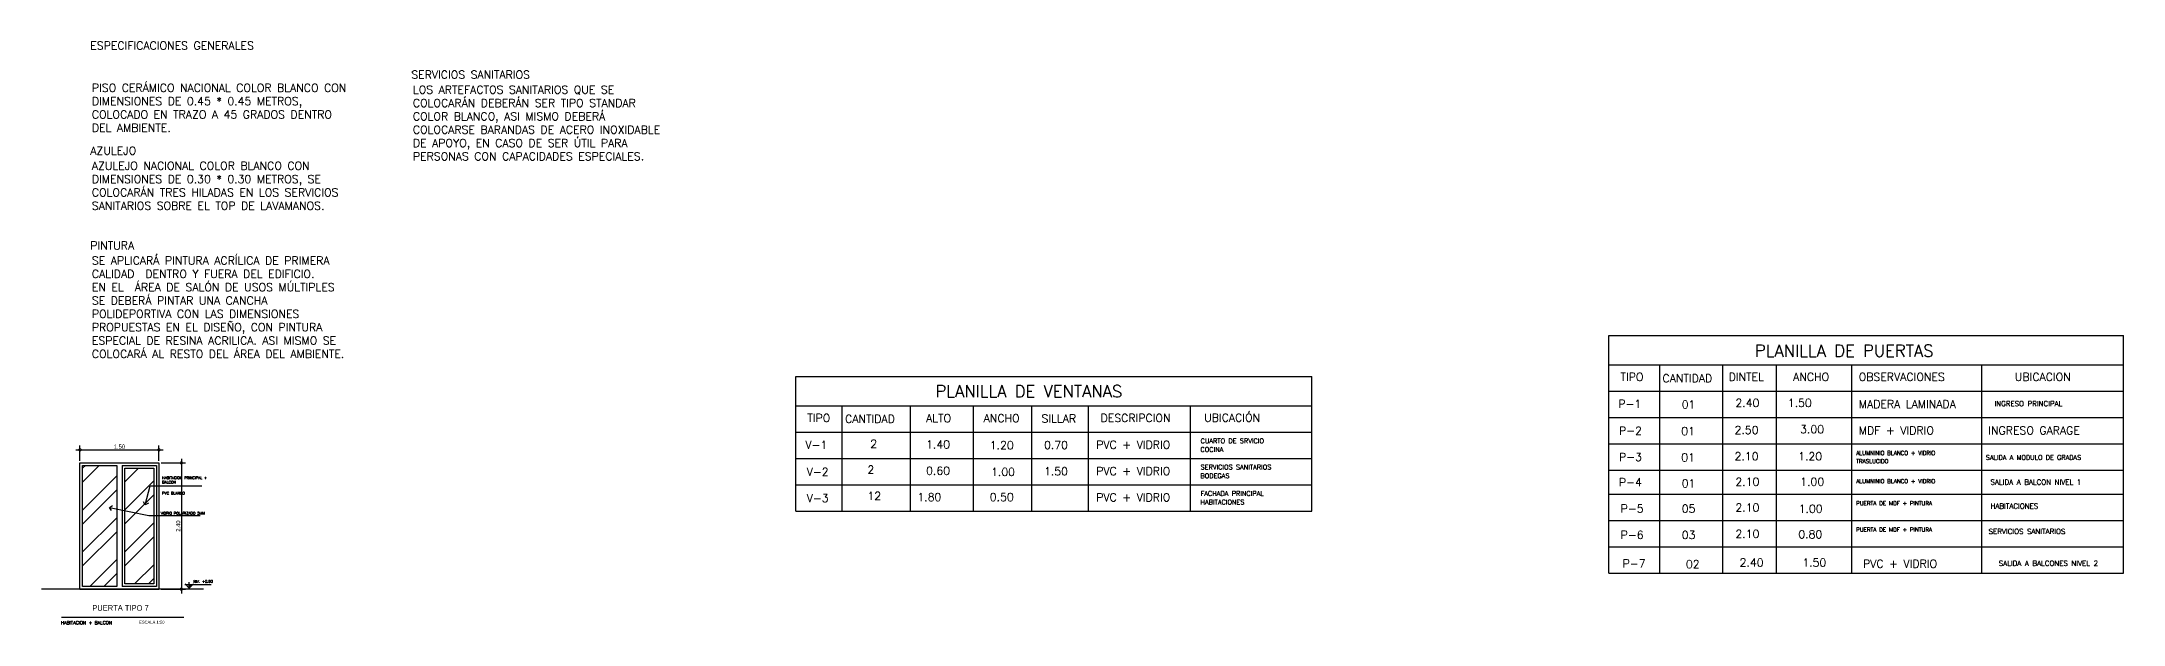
# Model space of a CAD drawing. Header units: inches. Extents: x -9 to 337, y -247 to 209.
# Drawn here: x 118.48 to 158.02, y -23.91 to -12.83 of the extents above; entities that cross this region are included whole.
import ezdxf

# ---------------------------------------------------------------- set-up
doc = ezdxf.new("R2010")
doc.units = ezdxf.units.IN
doc.header["$MEASUREMENT"] = 0
doc.header["$PDMODE"] = 34
doc.linetypes.add('DASHED2', pattern=[0.375, 0.25, -0.125])
for name, color, linetype in [('A_COTAS', 1, 'Continuous'), ('ACABAD_LOCALS', 1, 'Continuous'), ('CAJETIN', 5, 'DASHED2'), ('CVL_CUADCON_TIT', 1, 'Continuous'), ('PUERTA', 1, 'Continuous'), ('SYMB', 1, 'Continuous'), ('Textos', 2, 'Continuous'), ('TEXTS', 1, 'Continuous'), ('ventanas', 1, 'Continuous')]:
    doc.layers.add(name, color=color, linetype=linetype)
doc.styles.add('ARIAL', font='arial.ttf', dxfattribs={"height": 0.14})
doc.styles.add('ML', font='ARIALN.TTF')
doc.styles.add('NT_25', font='romans.shx', dxfattribs={"height": 0.0509})
doc.styles.add('NT_75', font='romans.shx', dxfattribs={"height": 0.152})
doc.dimstyles.new('DD_20 G', dxfattribs={"dimtxt": 0.08, "dimasz": 0.1, "dimexe": 0.08, "dimexo": 0.04, "dimgap": 0.02, "dimtad": 1, "dimzin": 0, "dimdsep": 46, "dimtxsty": 'ML', "dimblk": 'DOTSMALL', "dimcen": 0.09, "dimdle": 0.08, "dimclrd": 1, "dimclre": 1, "dimclrt": 2, "dimadec": 0, "dimazin": 0, "dimtfac": 1, "dimtofl": 0, "dimtmove": 2, "dimatfit": 3, "dimldrblk": 'OPEN90', "dimfxl": 1, "dimtolj": 1, "dimtzin": 0, "dimarcsym": 0})

# ---------------------------------------------------------------- blocks, each defined once
blk = doc.blocks.new('_DotSmall')
at = {"color": 0, "linetype": 'ByBlock', "const_width": 0.5}
blk.add_lwpolyline([(-0.0625, 0, 1), (0.0625, 0, 1)], format="xyb", close=True, dxfattribs=at)
blk = doc.blocks.new('*D271')
at = {"color": 1, "lineweight": -2, "transparency": 16777216}
for p, q in [((119.213, -20.797), (119.213, -20.508)), ((120.713, -20.797), (120.713, -20.508)), ((119.133, -20.588), (120.793, -20.588))]:
    blk.add_line(p, q, dxfattribs=at)
at = {"layer": 'DEFPOINTS', "color": 0, "transparency": 16777216}
for p in [(119.213, -20.837), (120.713, -20.588), (120.713, -20.837)]:
    blk.add_point(p, dxfattribs=at)
at = {"color": 1, "lineweight": -2, "transparency": 16777216, "xscale": 0.1, "yscale": 0.1, "zscale": 0.1, "rotation": 180}
blk.add_blockref('_DotSmall', (119.213, -20.588), dxfattribs=at)
at = {"color": 1, "lineweight": -2, "transparency": 16777216, "xscale": 0.1, "yscale": 0.1, "zscale": 0.1}
blk.add_blockref('_DotSmall', (120.713, -20.588), dxfattribs=at)
at = {"color": 2, "transparency": 16777216, "insert": (119.963, -20.527), "char_height": 0.08, "attachment_point": 5, "style": 'ML'}
blk.add_mtext('\\A1;1.50', dxfattribs=at)
blk = doc.blocks.new('_Open90')
at = {"color": 0, "linetype": 'ByBlock', "lineweight": -2}
for p, q in [((0, 0), (-1, 0)), ((-0.5, 0.5), (0, 0)), ((0, 0), (-0.5, -0.5))]:
    blk.add_line(p, q, dxfattribs=at)
blk = doc.blocks.new('*D272')
at = {"color": 1, "lineweight": -2, "transparency": 16777216}
for p, q in [((120.753, -20.837), (121.218, -20.837)), ((121.138, -20.757), (121.138, -23.317)), ((120.753, -23.237), (121.218, -23.237))]:
    blk.add_line(p, q, dxfattribs=at)
at = {"layer": 'DEFPOINTS', "color": 0, "transparency": 16777216}
for p in [(120.713, -20.837), (120.713, -23.237), (121.138, -23.237)]:
    blk.add_point(p, dxfattribs=at)
at = {"color": 1, "lineweight": -2, "transparency": 16777216, "xscale": 0.1, "yscale": 0.1, "zscale": 0.1}
for p, rotation in [((121.138, -20.837), 90), ((121.138, -23.237), 270)]:
    blk.add_blockref('_DotSmall', p, dxfattribs=dict(at, rotation=rotation))
at = {"color": 2, "transparency": 16777216, "insert": (121.077, -22.037), "char_height": 0.08, "attachment_point": 5, "rotation": 90, "style": 'ML'}
blk.add_mtext('\\A1;2.40', dxfattribs=at)
blk = doc.blocks.new('ENIV 25')
at = {"linetype": 'Continuous'}
blk.add_hatch(color=256, dxfattribs=at).paths.add_polyline_path([(0.07, 0.07), (0, 0.07), (0, 0)])
for p, q in [((-0.086, 0.07), (0.414, 0.07)), ((-0.08, 0.08), (0, 0)), ((0, -0.022), (0, 0.11)), ((0.079, 0.079), (0, 0))]:
    blk.add_line(p, q, dxfattribs=at)
at = {"color": 0, "style": 'NT_25', "flags": 4}
blk.add_attdef('ENIV_25', (0.079, 0.101), '', height=0.0509, dxfattribs=at)

msp = doc.modelspace()

# ---------------------------------------------------------------- hatches: boundary and pattern name
at = {"transparency": 33554610}
h = msp.add_hatch(dxfattribs=at)
h.set_pattern_fill('ANSI32', color=8, scale=1.5)
h.set_pattern_definition([(45, (17.4801, -146.5866), (-0.3977476, 0.3977476), []), (45, (17.74525, -146.5866), (-0.3977476, 0.3977476), [])])
h.paths.add_polyline_path([(119.913, -20.887), (119.263, -20.887), (119.263, -23.187), (119.913, -23.187)])
h.paths.add_polyline_path([(120.613, -20.937), (120.063, -20.937), (120.063, -23.137), (120.613, -23.137)])

# ---------------------------------------------------------------- linework, layer by layer
at = {"color": 2}
for p, q in [((119.213, -20.837), (120.713, -20.837)), ((119.913, -20.887), (119.913, -23.187)), ((120.013, -20.887), (120.013, -23.187)), ((119.213, -23.237), (120.713, -23.237)), ((118.859, -23.766), (121.188, -23.766))]:
    msp.add_line(p, q, dxfattribs=at)
at = {"color": 6}
msp.add_line((121.558, -23.237), (118.484, -23.237), dxfattribs=at)
at = {"color": 2}
for points in [[(119.213, -20.837), (120.713, -20.837), (120.713, -23.237), (119.213, -23.237)], [(120.063, -20.937), (120.613, -20.937), (120.613, -23.137), (120.063, -23.137)]]:
    msp.add_lwpolyline(points, close=True, dxfattribs=at)
for points in [[(119.913, -23.187), (119.263, -23.187), (119.263, -20.887), (119.913, -20.887)], [(120.013, -20.887), (120.663, -20.887), (120.663, -23.187), (120.013, -23.187)]]:
    msp.add_lwpolyline(points, dxfattribs=at)
at = {"layer": 'ACABAD_LOCALS', "color": 2}
for p, q in [((149.218, -22.929), (149.218, -18.973)), ((150.411, -20.473), (150.411, -18.973)), ((150.411, -22.929), (150.411, -18.973)), ((151.433, -22.929), (151.433, -18.973)), ((152.866, -22.929), (152.866, -18.973)), ((133.685, -21.754), (133.685, -19.754)), ((137.29, -21.254), (137.29, -19.754)), ((138.364, -21.754), (138.364, -19.754))]:
    msp.add_line(p, q, dxfattribs=at)
at = {"layer": 'CVL_CUADCON_TIT', "color": 2}
msp.add_line((155.325, -18.973), (155.325, -22.929), dxfattribs=at)
at = {"layer": 'SYMB', "color": 4}
for p, q in [((148.251, -22.929), (148.251, -18.416)), ((148.251, -18.416), (158.021, -18.416)), ((158.021, -22.929), (158.021, -18.416)), ((148.251, -18.973), (158.021, -18.973)), ((132.807, -19.197), (142.611, -19.197)), ((132.807, -21.754), (132.807, -19.197)), ((142.611, -21.754), (142.611, -19.197)), ((148.251, -22.929), (148.251, -18.994)), ((132.807, -19.754), (142.611, -19.754)), ((132.807, -21.754), (142.611, -21.754)), ((148.251, -22.929), (158.021, -22.929))]:
    msp.add_line(p, q, dxfattribs=at)
at = {"layer": 'SYMB', "color": 2}
for p, q in [((134.988, -21.754), (134.988, -19.754)), ((136.185, -21.754), (136.185, -19.754)), ((137.29, -21.754), (137.29, -19.754)), ((140.305, -21.754), (140.305, -19.754)), ((148.251, -19.473), (158.021, -19.473)), ((148.251, -19.973), (158.021, -19.973)), ((132.807, -20.254), (142.611, -20.254)), ((148.251, -20.473), (158.021, -20.473)), ((132.807, -20.754), (142.611, -20.754)), ((132.807, -21.254), (142.611, -21.254)), ((148.251, -20.973), (158.021, -20.973)), ((148.251, -21.429), (158.021, -21.429)), ((148.251, -21.929), (158.021, -21.929)), ((148.251, -22.429), (158.021, -22.429)), ((148.251, -22.429), (158.021, -22.429))]:
    msp.add_line(p, q, dxfattribs=at)

# ---------------------------------------------------------------- block references
at = {"layer": 'A_COTAS', "color": 3}
ref = msp.add_blockref('ENIV 25', (121.288, -23.216), dxfattribs=at)
ref.add_attrib('ENIV_25', 'NIV. +0.60', (121.367, -23.115), dxfattribs={"layer": '0', "color": 4, "height": 0.0509, "style": 'NT_25'})

# ---------------------------------------------------------------- texts
at = {"layer": 'CAJETIN', "color": 1, "insert": (119.982, -23.593), "char_height": 0.10687, "attachment_point": 5, "style": 'ARIAL'}
msp.add_mtext('{\\fBankGothic Lt BT|b0|i0|c0|p34;\\C3;PUERTA TIPO 7}', dxfattribs=at)
at = {"layer": 'CAJETIN', "color": 2, "insert": (120.334, -23.836), "char_height": 0.05676, "width": 3.55124, "attachment_point": 1, "style": 'ARIAL'}
msp.add_mtext('{\\fBankGothic Lt BT|b0|i0|c0|p34;ESCALA 1:50}', dxfattribs=at)
at = {"layer": 'PUERTA', "color": 1, "style": 'NT_25'}
for s, height, p in [('ALUMNINIO BLANCO + VIDRIO', 0.07683, (152.946, -20.687)), ('TRASLUCIDO', 0.0768, (152.946, -20.843)), ('ALUMNINIO BLANCO + VIDRIO', 0.07683, (152.946, -21.223)), ('PUERTA DE MDF + PINTURA  ', 0.07683, (152.946, -21.643)), ('PUERTA DE MDF + PINTURA  ', 0.07683, (152.946, -22.143))]:
    msp.add_text(s, height=height, dxfattribs=at).set_placement(p)
at = {"layer": 'Textos', "color": 1, "style": 'NT_25'}
msp.add_text('HABITACION + BALCON ', height=0.06394, dxfattribs=at).set_placement((118.849, -23.905))
at = {"layer": 'TEXTS', "color": 6, "style": 'NT_75'}
for s, height, p in [('ESPECIFICACIONES GENERALES ', 0.152, (119.408, -12.983)), ('PLANILLA DE PUERTAS ', 0.228, (151.023, -18.819)), ('PLANILLA DE VENTANAS ', 0.228, (135.46, -19.59))]:
    msp.add_text(s, height=height, dxfattribs=at).set_placement(p)
at = {"layer": 'TEXTS', "color": 4, "style": 'NT_75'}
for s, p in [('SERVICIOS SANITARIOS ', (125.505, -13.535)), ('AZULEJO', (119.408, -14.98)), ('PINTURA', (119.408, -16.782)), ('TIPO', (148.47, -19.278)), ('CANTIDAD', (149.268, -19.305)), ('DINTEL', (150.524, -19.278)), ('ANCHO', (151.749, -19.278)), ('OBSERVACIONES', (152.994, -19.278)), ('UBICACION ', (155.959, -19.278)), ('TIPO', (133.026, -20.059)), ('CANTIDAD', (133.744, -20.076)), ('ALTO ', (135.282, -20.064)), ('ANCHO', (136.375, -20.064)), ('SILLAR', (137.474, -20.07)), ('DESCRIPCION', (138.596, -20.059)), ('UBICACIÓN', (140.564, -20.054))]:
    msp.add_text(s, height=0.152, dxfattribs=at).set_placement(p)
at = {"layer": 'TEXTS', "color": 1, "style": 'NT_75'}
for s, height, p in [('P-1', 0.152, (148.429, -19.79)), ('01', 0.152, (149.632, -19.803)), ('2.40', 0.152, (150.652, -19.772)), ('1.50', 0.152, (151.647, -19.772)), ('MADERA LAMINADA', 0.152, (152.996, -19.795)), ('INGRESO PRINCIPAL', 0.09827, (155.573, -19.76)), ('P-2', 0.152, (148.442, -20.301)), ('01', 0.152, (149.623, -20.309)), ('2.50', 0.152, (150.636, -20.288)), ('3.00', 0.152, (151.881, -20.274)), ('MDF + VIDRIO', 0.152, (152.996, -20.295)), ('INGRESO GARAGE', 0.152, (155.455, -20.295)), ('V-1', 0.152, (132.99, -20.572)), ('2', 0.152, (134.221, -20.551)), ('1.40', 0.152, (135.281, -20.562)), ('1.20', 0.152, (136.491, -20.577)), ('0.70', 0.152, (137.521, -20.573)), ('PVC + VIDRIO', 0.152, (138.513, -20.568)), ('COCINA ', 0.0906, (140.493, -20.628)), ('CUARTO DE SRVICIO', 0.09062, (140.495, -20.463)), ('V-2', 0.152, (133.015, -21.082)), ('2', 0.152, (134.167, -21.041)), ('0.60', 0.152, (135.281, -21.062)), ('1.00', 0.152, (136.515, -21.084)), ('1.50', 0.152, (137.521, -21.073)), ('PVC + VIDRIO', 0.152, (138.513, -21.068)), ('SERVICIOS SANITARIOS', 0.09062, (140.495, -20.963)), ('P-3', 0.152, (148.442, -20.801)), ('01', 0.152, (149.623, -20.809)), ('2.10', 0.152, (150.636, -20.788)), ('1.20', 0.152, (151.844, -20.788)), ('SALIDA A MODULO DE GRADAS', 0.08971, (155.408, -20.778)), ('BODEGAS ', 0.0906, (140.493, -21.128)), ('P-4', 0.152, (148.439, -21.282)), ('01', 0.152, (149.632, -21.303)), ('2.10', 0.152, (150.652, -21.272)), ('1.00', 0.152, (151.883, -21.272)), ('SALIDA A BALCON NIVEL 1', 0.09827, (155.498, -21.251)), ('V-3', 0.152, (133.015, -21.582)), ('12', 0.152, (134.167, -21.541)), ('1.80', 0.152, (135.116, -21.562)), ('0.50', 0.152, (136.491, -21.562)), ('PVC + VIDRIO', 0.152, (138.513, -21.568)), ('HABITACIONES', 0.09062, (140.493, -21.628)), ('FACHADA PRINCIPAL', 0.09062, (140.495, -21.463)), ('P-5', 0.152, (148.472, -21.781)), ('05', 0.152, (149.632, -21.782)), ('2.10', 0.152, (150.652, -21.761)), ('1.00', 0.152, (151.854, -21.784)), ('HABITACIONES', 0.09827, (155.498, -21.707)), ('P-6', 0.152, (148.472, -22.281)), ('03', 0.152, (149.632, -22.282)), ('2.10', 0.152, (150.652, -22.261)), ('0.80', 0.152, (151.847, -22.271)), ('SERVICIOS SANITARIOS', 0.09827, (155.462, -22.187)), ('P-7', 0.152, (148.509, -22.825)), ('02', 0.152, (149.712, -22.837)), ('2.40', 0.152, (150.732, -22.806)), ('1.50', 0.152, (151.923, -22.806)), ('PVC + VIDRIO ', 0.152, (153.076, -22.829)), ('SALIDA A BALCONES NIVEL 2', 0.09827, (155.653, -22.794))]:
    msp.add_text(s, height=height, dxfattribs=at).set_placement(p)
at = {"layer": 'TEXTS', "color": 2, "char_height": 0.152, "attachment_point": 1, "style": 'NT_75'}
for s, insert in [('PISO CERÁMICO NACIONAL COLOR BLANCO CON DIMENSIONES DE 0.45 * 0.45 METROS, \\PCOLOCADO EN TRAZO A 45 GRADOS DENTRO DEL AMBIENTE.  ', (119.438, -13.634)), ('LOS ARTEFACTOS SANITARIOS QUE SE COLOCARÁN DEBERÁN SER TIPO STANDAR COLOR BLANCO, ASI MISMO DEBERÁ COLOCARSE BARANDAS DE ACERO INOXIDABLE DE APOYO, EN CASO DE SER ÚTIL PARA PERSONAS CON CAPACIDADES ESPECIALES.   ', (125.535, -13.669)), ('AZULEJO NACIONAL COLOR BLANCO CON DIMENSIONES DE 0.30 * 0.30 METROS, SE COLOCARÁN TRES HILADAS EN LOS SERVICIOS SANITARIOS SOBRE EL TOP DE LAVAMANOS. ', (119.438, -15.115)), ('SE APLICARÁ PINTURA ACRÍLICA DE PRIMERA CALIDAD  DENTRO Y FUERA DEL EDIFICIO.\\PEN EL  ÁREA DE SALÓN DE USOS MÚLTIPLES SE DEBERÁ PINTAR UNA CANCHA POLIDEPORTIVA CON LAS DIMENSIONES PROPUESTAS EN EL DISEÑO, CON PINTURA ESPECIAL DE RESINA ACRILICA. ASI MISMO SE COLOCARÁ AL RESTO DEL ÁREA DEL AMBIENTE.   ', (119.438, -16.916))]:
    msp.add_mtext_dynamic_manual_height_columns(s, width=5.2872, gutter_width=12.5, heights=[0], dxfattribs=dict(at, insert=insert))
at = {"layer": 'ventanas', "color": 3, "char_height": 0.0509, "width": 1.01154, "attachment_point": 1, "style": 'NT_25'}
for s, insert in [('HABITACION PRINCIPAL + BALCON', (120.774, -21.094)), ('PVC BLANCO', (120.774, -21.388)), ('VIDRIO POLARIZADO 5MM ', (120.746, -21.769))]:
    msp.add_mtext(s, dxfattribs=dict(at, insert=insert))

# ---------------------------------------------------------------- dimensions: what is measured, and where the dimension line sits
dim = msp.add_linear_dim(base=(120.713, -20.588), p1=(119.213, -20.837), p2=(120.713, -20.837), dimstyle='DD_20 G')
dim.commit()
dim.dimension.update_dxf_attribs({"geometry": '*D271', "text_midpoint": (119.963, -20.527)})
dim = msp.add_linear_dim(base=(121.138, -23.237), p1=(120.713, -20.837), p2=(120.713, -23.237), angle=90, dimstyle='DD_20 G')
dim.commit()
dim.dimension.update_dxf_attribs({"geometry": '*D272', "text_midpoint": (121.077, -22.037)})

# ---------------------------------------------------------------- leaders
at = {"layer": 'ventanas'}
for points in [[(120.452, -21.635), (120.547, -21.274), (121.525, -21.274)], [(119.771, -21.684), (120.519, -21.836), (121.497, -21.836)]]:
    msp.add_leader(points, dimstyle='DD_20 G', dxfattribs=at)

doc.saveas('drawing.dxf')
